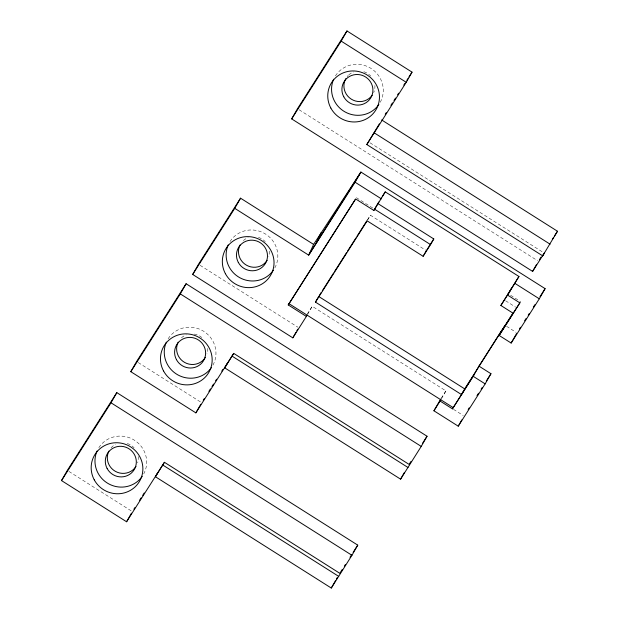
<?xml version="1.0" encoding="UTF-8"?>
<svg xmlns="http://www.w3.org/2000/svg" width="619" height="619" viewBox="0 0 619 619"><rect width="100%" height="100%" fill="white"/><g stroke="black" fill="none" stroke-linecap="round" stroke-linejoin="round"><path stroke-width="0.46" stroke-dasharray="3.1 2.32" d="M307.62 314.367L312.231 306.289L445.92 390.906L440.852 399.797M367.632 220.062L370.394 215.219L425.547 250.122M307.186 314.204L312.231 306.289M367.291 220.093L370.394 215.219M441.285 398.195L445.92 390.906M370.015 142.796L543.451 252.567M299.109 109.764L537.594 260.707M356.405 197.678L373.017 208.193M510.605 295.271L520.61 301.608M505.63 300.795L515.642 307.132M506.551 326.298L516.145 332.372M453.51 409.345L463.236 415.496M200.107 265.327L297.809 327.157M138.238 362.548L200.858 402.188M68.941 471.446L131.561 511.077M243.36 240.574A15.614 15.212 29.7 0 1 248.111 237.665M258.463 237.41A15.614 15.212 29.7 0 1 265.288 241.727M269.458 251.175A15.614 15.212 29.7 0 1 268.839 256.707M229.997 241.565A26.021 25.356 29.7 0 1 265.187 233.835A26.021 25.356 29.7 0 1 274.457 268.584M181.491 337.804A15.614 15.212 29.7 0 1 186.242 334.894M194.211 334.067A15.614 15.212 29.7 0 1 203.419 338.957M207.589 348.404A15.614 15.212 29.7 0 1 206.97 353.936M168.128 338.786A26.021 25.356 29.7 0 1 203.311 331.057A26.021 25.356 29.7 0 1 212.588 365.814M347.151 76.648A15.614 15.212 29.7 0 1 348.211 75.448M348.791 74.907A15.614 15.212 29.7 0 1 353.542 71.99M363.887 71.734A15.614 15.212 29.7 0 1 370.719 76.052M374.89 85.499A15.614 15.212 29.7 0 1 373.721 92.525M335.428 75.889A26.021 25.356 29.7 0 1 370.611 68.16A26.021 25.356 29.7 0 1 379.888 102.909M111.072 447.831A15.614 15.212 29.7 0 1 115.482 444.434M127.297 443.529A15.614 15.212 29.7 0 1 134.122 447.846M138.207 456.497A15.614 15.212 29.7 0 1 137.673 462.826M98.831 447.684A26.021 25.356 29.7 0 1 133.603 439.707A26.021 25.356 29.7 0 1 143.755 473.883"/><path stroke-width="0.93" d="M313.609 244.42L240.551 198.181L234.756 208.348L308.695 255.152L313.609 244.42L360.908 172.059L545.099 288.64L539.296 298.807L511.147 343.05L499.154 335.459L504.493 326.097M321.029 232.752L316.123 243.484M340.288 573.612L164.422 462.292L126.578 521.763L61.513 480.584L67.316 470.417L116.813 392.632L357.743 545.13L351.948 555.297L331.289 588.05L155.415 476.738L157.884 472.398M61.513 480.584L111.01 402.799L116.813 392.632M409.585 464.714L233.711 353.403L195.867 412.865L130.81 371.686L136.606 361.519L186.102 283.742L427.04 436.233L421.237 446.4L400.578 479.152L224.705 367.841L227.181 363.5M130.81 371.686L180.307 293.909L186.102 283.742M307.163 315.179L292.818 337.842L192.679 274.465L198.482 264.298L240.551 198.181M542.677 255.856L544.263 253.078L532.611 271.393L291.673 118.902L297.476 108.735L346.973 30.95L412.03 72.129L406.234 82.296L366.804 144.537L542.677 255.856L557.487 231.243L381.613 119.931M291.673 118.902L341.17 41.117L346.973 30.95M126.578 521.763L131.483 513.159M155.415 476.738L164.422 462.292M195.867 412.865L200.78 404.269M224.705 367.841L233.711 353.403M366.804 144.537L379.385 123.839M308.695 255.152L355.105 182.226L360.908 172.059L309.229 254.223M306.428 316.456L288.23 304.935L355.368 199.31M292.818 337.842L295.944 332.372M296.834 330.801L297.731 329.238M315.466 302.126L318.692 296.47L464.699 388.887L461.472 394.543L315.466 302.126L367.175 220.875L423.133 256.289L430.561 244.613L433.787 238.957L377.83 203.543L378.82 201.987M288.23 304.935L355.677 198.954L373.876 210.475L377.366 204.347M373.876 210.475L385.25 191.875L518.946 276.492L507.565 295.093L519.883 302.884L499.154 335.459M423.133 256.289L426.359 250.633M331.289 588.05L335.436 580.769M336.357 579.152L337.285 577.535M501.893 330.097L478.967 366.123L490.96 373.714L485.157 383.881L458.246 426.181L433.934 410.792L440.767 399.007M433.934 410.792L440.852 399.797M400.578 479.152L404.269 472.684M513.182 313.276L500.872 305.477L518.946 276.492M507.565 295.093L511.518 288.16M440.124 401.073L452.443 408.865L473.899 375.013M532.611 271.393L536.627 264.352M452.443 408.865L473.164 376.29L478.967 366.123M458.246 426.181L461.813 419.922M511.147 343.05L516.494 333.664M192.679 274.465L234.756 208.348M133.921 509.166L134.95 507.541M139.592 500.253L141.14 497.823M142.687 495.393L144.235 492.964M203.218 400.269L204.247 398.651M208.889 391.355L210.437 388.925M211.984 386.496L213.532 384.066M215.59 380.824L216.619 379.207M221.78 371.106L222.809 369.481M385.219 114.26L386.256 112.643M390.891 105.346L392.438 102.916M393.986 100.487L395.533 98.057M397.599 94.815L398.628 93.19M403.781 85.089L404.811 83.472M406.876 80.23L407.906 78.613M408.942 76.988L412.03 72.129M319.211 295.658L321.276 292.408M322.306 290.783L333.687 272.909M334.717 271.284L346.609 252.591M347.646 250.966L355.917 237.967M356.954 236.342L366.781 220.906M380.306 199.651L381.296 198.095M382.279 196.54L385.25 191.875M426.855 249.859L433.787 238.957M500.872 305.477L508.292 293.816M340.21 572.676L342.276 569.434M344.342 566.199L345.371 564.574M350.014 557.286L351.561 554.848M353.101 552.419L357.743 545.13M409.507 463.786L411.055 461.356M422.398 443.529L427.04 436.233M539.443 259.609L540.983 257.171M552.334 239.352L553.363 237.727M554.392 236.11L557.487 231.243M464.699 388.887L512.826 313.245M499.881 334.183L520.115 302.389M468.181 409.507L469.217 407.875M476.986 395.673L478.533 393.235M481.125 389.165L482.162 387.54M486.302 381.033L490.96 373.714M519.503 328.859L520.525 327.25M524.618 320.812L526.158 318.398M528.208 315.187L529.23 313.578M533.323 307.14L534.862 304.726M539.977 296.687L545.099 288.64M341.17 41.117L406.234 82.296M374.232 132.868L550.105 244.188M355.105 182.226L381.296 198.807M514.993 283.425L539.296 298.807M374.603 209.199L430.561 244.613M473.164 376.29L485.157 383.881M288.965 303.658L453.17 407.588M180.307 293.909L421.237 446.4M232.133 356.173L408.006 467.492M111.01 402.799L351.948 555.297M162.836 465.07L338.709 576.382M267.176 260.313A15.614 15.212 29.7 0 1 246.517 265.218A15.614 15.212 29.7 0 1 240.017 245M273.443 270.178A26.021 25.356 29.7 0 1 239.63 277.614A26.021 25.356 29.7 0 1 228.218 244.907M205.307 357.542A15.614 15.212 29.7 0 1 184.648 362.44A15.614 15.212 29.7 0 1 178.148 342.23M211.574 367.4A26.021 25.356 29.7 0 1 177.761 374.843A26.021 25.356 29.7 0 1 166.341 342.137M372.166 95.295A15.614 15.212 29.7 0 1 351.252 99.125A15.614 15.212 29.7 0 1 345.82 78.621M378.874 104.503A26.021 25.356 29.7 0 1 345.062 111.938A26.021 25.356 29.7 0 1 333.641 79.232M136.01 466.432A15.614 15.212 29.7 0 1 115.351 471.338A15.614 15.212 29.7 0 1 108.851 451.119M142.277 476.297A26.021 25.356 29.7 0 1 108.464 483.733A26.021 25.356 29.7 0 1 97.051 451.027M225.409 273.699A26.021 25.356 29.7 0 0 270.17 276.043A26.021 25.356 29.7 0 0 248.985 236.651A26.021 25.356 29.7 0 0 225.409 273.699M238.315 262.417A15.614 15.212 29.7 0 0 265.172 263.826A15.614 15.212 29.7 0 0 252.459 240.187A15.614 15.212 29.7 0 0 238.315 262.417M163.532 370.928A26.021 25.356 29.7 0 0 208.301 373.272A26.021 25.356 29.7 0 0 187.108 333.881A26.021 25.356 29.7 0 0 163.532 370.928M176.446 359.647A15.614 15.212 29.7 0 0 203.303 361.055A15.614 15.212 29.7 0 0 190.59 337.417A15.614 15.212 29.7 0 0 176.446 359.647M330.832 108.023A26.021 25.356 29.7 0 0 375.601 110.368A26.021 25.356 29.7 0 0 354.408 70.976A26.021 25.356 29.7 0 0 330.832 108.023M343.746 96.742A15.614 15.212 29.7 0 0 370.603 98.15A15.614 15.212 29.7 0 0 357.89 74.512A15.614 15.212 29.7 0 0 343.746 96.742M94.243 479.818A26.021 25.356 29.7 0 0 139.004 482.17A26.021 25.356 29.7 0 0 117.819 442.771A26.021 25.356 29.7 0 0 94.243 479.818M107.149 468.537A15.614 15.212 29.7 0 0 134.006 469.945A15.614 15.212 29.7 0 0 121.293 446.307A15.614 15.212 29.7 0 0 107.149 468.537"/></g></svg>
